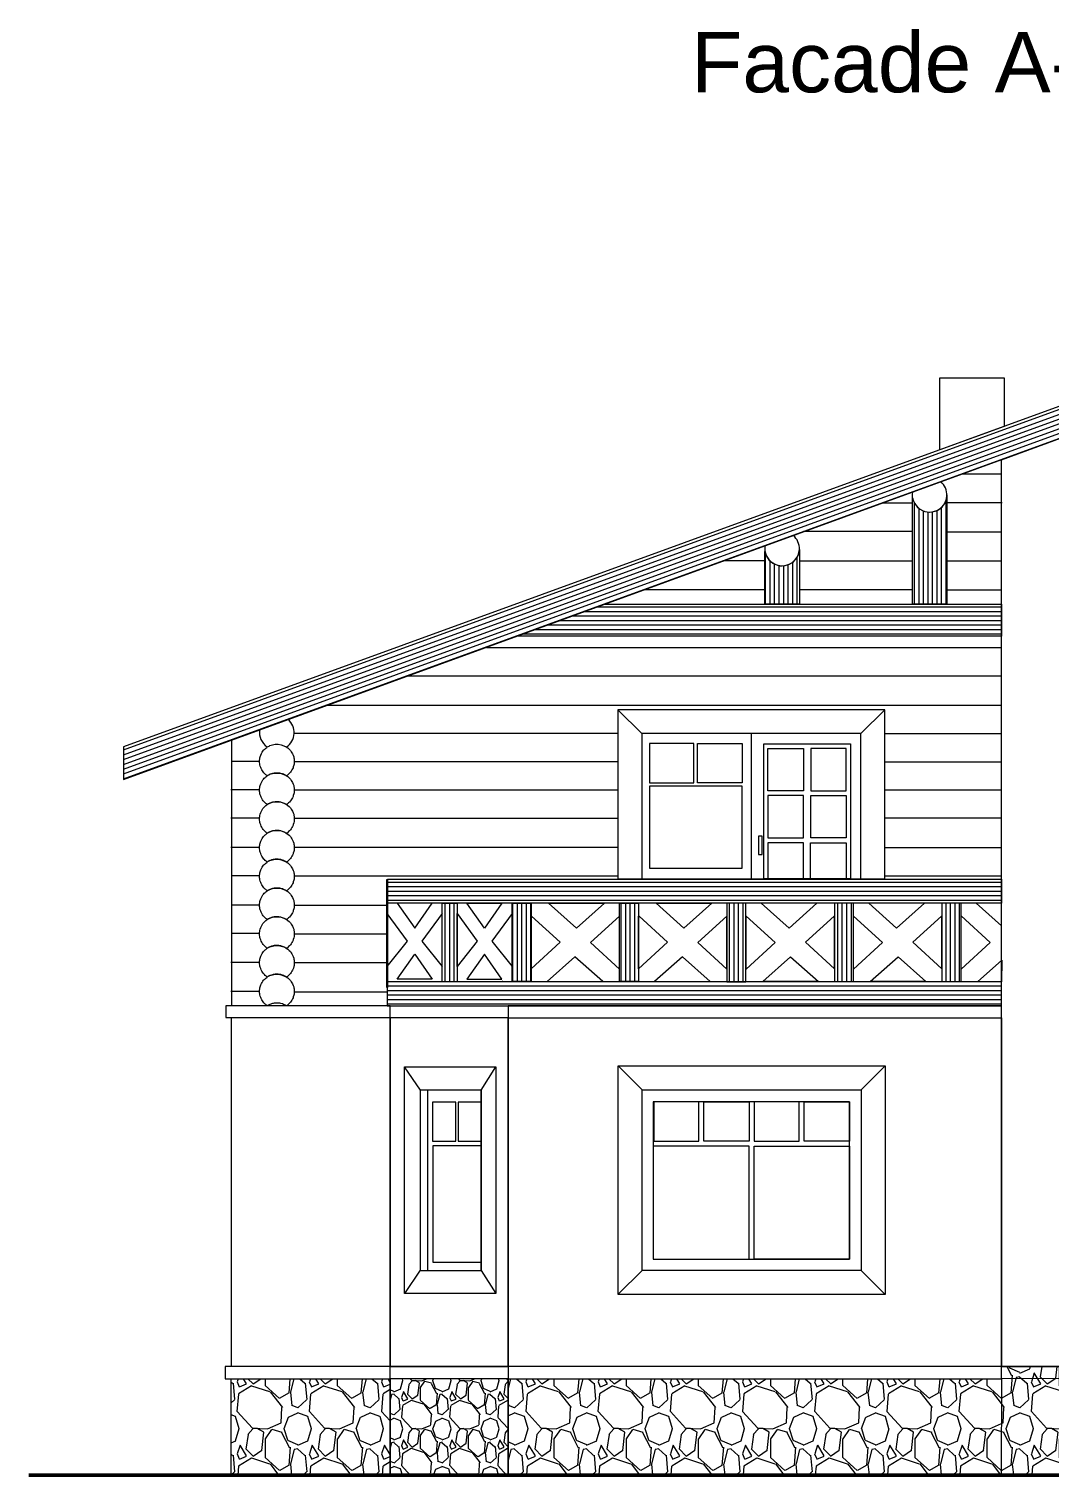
# Model space of a CAD drawing. Header units: millimetres. Extents: x 206455 to 265096, y 21531 to 53708.
# Drawn here: x 206455 to 214933, y 41635 to 53656 of the extents above; entities that cross this region are included whole.
import ezdxf

# ---------------------------------------------------------------- set-up
doc = ezdxf.new("R2010")
doc.units = ezdxf.units.MM
doc.layers.add('txt', color=7, linetype='Continuous', lineweight=13)
doc.layers.add('wall', color=5, linetype='Continuous')
doc.styles.get("Standard").update_dxf_attribs({"font": 'arial.ttf'})
pattern_1 = [(318.0128, (-75114.2, -186750.63), (5400.000805, -4799.9989393), [80.7216, -7991.4528]), (274.9697, (-75054.2, -186804.632), (-599.9947842, 7200.000631), [138.5208, -13713.555]), (222.5104, (-75042.2, -186942.63), (6600.0052043, 5999.994431), [97.6728, -9669.6192]), (357.2737, (-74892.2, -187176.632), (-12000.000177, 599.9976106), [126.1428, -12488.1348]), (22.8337, (-74766.2, -187182.632), (-7199.997847, -3000.0059433), [123.693, -12245.6238]), (87.2737, (-74652.2, -187134.632), (-599.9976106, -12000.000177), [126.1428, -12488.1348]), (127.6942, (-74646.201, -187008.632), (5999.9942431, -7800.0044074), [166.8174, -16514.9094]), (162.2553, (-74748.201, -186876.632), (-13199.9977387, 4200.0064576), [157.4928, -15591.7926]), (211.4296, (-74898.2, -186828.632), (-7799.997022, -4800.0049405), [126.57, -12530.4438]), (265.2364, (-75006.2, -186894.63), (599.9949196, 6600.000568), [144.4992, -7080.4578]), (312.3974, (-75018.201, -187038.632), (6599.9952492, -7200.0044106), [186.8688, -18500.025]), (228.8141, (-74886.2, -186582.63), (-3599.998388, -4200.001768), [63.7806, -6314.3064]), (261.4692, (-74928.2, -186630.632), (1200.004746, 7799.998971), [121.3422, -12012.9066]), (315, (-74946.2, -186750.63), (600.0002, -1e-13), [84.8526, -763.6752]), (293.1986, (-75018.2, -186792.63), (-1200.000795, 2999.999838), [45.6948, -4523.769]), (21.8014, (-75000.2, -186834.63), (-1800.000164, -599.999946), [64.6218, -3166.4772]), (120.9638, (-74940.2, -186810.63), (-1200.00149, 1799.998813), [104.9574, -3393.6138]), (251.5651, (-74994.2, -186720.63), (599.99904, 1200.00026), [75.8946, -1821.4722]), (106.3895, (-75000.2, -187182.63), (-1799.995626, 6000.001319), [106.32, -10525.707]), (160.3462, (-75030.2, -187080.63), (6600.0012814, -2399.9971484), [89.1966, -8830.4448]), (23.1986, (-75114.2, -186720.63), (-2999.999838, -1200.000795), [91.389, -4478.0748]), (73.6105, (-75030.2, -186684.63), (-1799.995626, -6000.001319), [106.32, -10525.707]), (69.444, (-74628.2, -187182.63), (-1199.997598, -3000.001107), [102.528, -5023.8744]), (24.7751, (-74592.2, -187086.63), (-6600.002053, -2999.9953135), [85.9068, -8504.7858]), (156.8014, (-74514.2, -186714.63), (-2999.999838, 1200.000795), [91.389, -4478.0748]), (107.354, (-74598.2, -186678.63), (2399.9967014, -7800.0012115), [100.5786, -9957.2544]), (159.444, (-74514.2, -187008.63), (3000.001107, -1199.997598), [51.264, -5075.1384]), (191.3099, (-74514.2, -186750.63), (-2400.00045, -599.99858), [30.594, -3028.8174]), (255.9638, (-74544.2, -186756.63), (599.998834, 1800.00033), [123.693, -2350.17]), (276.009, (-74574.2, -186876.63), (-599.9995905, 5999.9998505), [114.63, -11348.3538]), (33.6901, (-74886.2, -186810.63), (-1199.999735, -600.0008), [86.5332, -2076.7974]), (83.1572, (-74814.201, -186762.632), (1200.0047988, 10199.9996193), [151.0764, -14956.5378]), (150.9454, (-74796.2, -186612.63), (4200.000231, -2400.000016), [61.7736, -6115.6044]), (180, (-74850.2, -186582.63), (-600, -600), [36, -564]), (210.2564, (-74592.2, -186888.63), (4200.0014735, 2399.996932), [83.3544, -8252.112]), (138.0128, (-74664.2, -186930.63), (-5400.000805, 4799.9989393), [161.4432, -7910.7312]), (90, (-74784.2, -186822.63), (-600, 600), [156, -444]), (55.3048, (-74784.2, -186666.63), (-4200.0051658, -5999.9965554), [94.8684, -9391.9644]), (344.0546, (-74730.2, -186588.63), (2400.000076, -599.999934), [87.3612, -4280.7048]), (297.646, (-74646.2, -186612.632), (6000.0046279, -11399.9974843), [142.239, -14081.6844]), (265.4261, (-74580.201, -186738.632), (-599.9968807, -7800.000335), [150.4794, -14897.4444])]
pattern_2 = [(180, (104502.196, -316885.6), (-2e-14, -37.5), [])]
pattern_3 = [(90, (104502.196, -316885.6), (-37.5, 2e-14), [])]

msp = doc.modelspace()

# ---------------------------------------------------------------- hatches: boundary and pattern name
at = {"layer": 'wall', "linetype": 'Continuous', "lineweight": 0, "ltscale": 0.13}
h = msp.add_hatch(dxfattribs=at)
h.set_pattern_fill('ANSI31', color=253, scale=300, angle=335, style=0)
h.set_pattern_definition([(20, (104502.196, -316885.6), (-12.8257554, 35.2384733), [])])
edge = h.paths.add_edge_path()
edge.add_line((215467, 50414), (215379, 50650))
edge.add_line((215379, 50650), (207240, 47688))
edge.add_line((207240, 47688), (207240, 47418))
edge.add_line((207240, 47418), (215467, 50414))
h = msp.add_hatch(dxfattribs=at)
h.set_pattern_fill('ANSI31', color=253, scale=300, angle=45, style=0)
h.set_pattern_definition(pattern_3)
edge = h.paths.add_edge_path()
edge.add_line((213797, 49759), (213804, 49738))
edge.add_line((213804, 49738), (213816, 49710))
edge.add_line((213816, 49710), (213837, 49684))
edge.add_line((213837, 49684), (213856, 49666))
edge.add_line((213856, 49666), (213880, 49653))
edge.add_line((213880, 49653), (213901, 49645))
edge.add_line((213901, 49645), (213920, 49641))
edge.add_line((213920, 49641), (213940, 49640))
edge.add_line((213940, 49640), (213962, 49641))
edge.add_line((213962, 49641), (213987, 49647))
edge.add_line((213987, 49647), (214008, 49656))
edge.add_line((214008, 49656), (214027, 49669))
edge.add_line((214027, 49669), (214043, 49682))
edge.add_line((214043, 49682), (214057, 49700))
edge.add_line((214057, 49700), (214070, 49722))
edge.add_line((214070, 49722), (214077, 49738))
edge.add_line((214077, 49738), (214081, 49754))
edge.add_line((214081, 49754), (214084, 49776))
edge.add_line((214084, 49776), (214084, 49783))
edge.add_line((214084, 49783), (214084, 48874))
edge.add_line((214084, 48874), (213797, 48874))
edge.add_line((213797, 48874), (213797, 49760))
h = msp.add_hatch(dxfattribs=at)
h.set_pattern_fill('ANSI31', color=253, scale=300, angle=45, style=0)
h.set_pattern_definition(pattern_3)
edge = h.paths.add_edge_path()
edge.add_line((212572, 49312), (212587, 49267))
edge.add_line((212587, 49267), (212604, 49244))
edge.add_line((212604, 49244), (212636, 49215))
edge.add_line((212636, 49215), (212662, 49203))
edge.add_line((212662, 49203), (212694, 49194))
edge.add_line((212694, 49194), (212713, 49193))
edge.add_line((212713, 49193), (212741, 49196))
edge.add_line((212741, 49196), (212774, 49206))
edge.add_line((212774, 49206), (212795, 49217))
edge.add_line((212795, 49217), (212819, 49239))
edge.add_line((212819, 49239), (212837, 49261))
edge.add_line((212837, 49261), (212848, 49283))
edge.add_line((212848, 49283), (212854, 49305))
edge.add_line((212854, 49305), (212858, 49330))
edge.add_line((212858, 49330), (212858, 48874))
edge.add_line((212858, 48874), (212572, 48874))
edge.add_line((212572, 48874), (212572, 49312))
h = msp.add_hatch(dxfattribs=at)
h.set_pattern_fill('ANSI31', color=253, scale=300, angle=135, style=0)
h.set_pattern_definition(pattern_2)
edge = h.paths.add_edge_path()
edge.add_line((210518, 48608), (210509, 48608))
edge.add_line((210509, 48608), (211238, 48874))
edge.add_line((211238, 48874), (214538, 48874))
edge.add_line((214538, 48874), (214538, 48608))
edge.add_line((214538, 48608), (210518, 48608))
h = msp.add_hatch(dxfattribs=at)
h.set_pattern_fill('ANSI31', color=253, scale=300, angle=135, style=0)
h.set_pattern_definition(pattern_2)
h.paths.add_polyline_path([(214538, 46389), (209433, 46389), (209435, 46589), (214538, 46589)])
h = msp.add_hatch(dxfattribs=at)
h.set_pattern_fill('ANSI31', color=253, scale=300, angle=45, style=0)
h.set_pattern_definition(pattern_3)
h.paths.add_polyline_path([(210013, 45736), (209888, 45736), (209888, 46388), (210013, 46388)])
h = msp.add_hatch(dxfattribs=at)
h.set_pattern_fill('ANSI31', color=253, scale=300, angle=45, style=0)
h.set_pattern_definition(pattern_3)
h.paths.add_polyline_path([(210629, 45737), (210470, 45737), (210470, 46389), (210629, 46389)])
h = msp.add_hatch(dxfattribs=at)
h.set_pattern_fill('ANSI31', color=253, scale=300, angle=45, style=0)
h.set_pattern_definition(pattern_3)
h.paths.add_polyline_path([(211522, 45737), (211363, 45737), (211363, 46389), (211522, 46389)])
h = msp.add_hatch(dxfattribs=at)
h.set_pattern_fill('ANSI31', color=253, scale=300, angle=45, style=0)
h.set_pattern_definition(pattern_3)
h.paths.add_polyline_path([(212255, 45736), (212414, 45736), (212414, 46389), (212255, 46389)])
h = msp.add_hatch(dxfattribs=at)
h.set_pattern_fill('ANSI31', color=253, scale=300, angle=45, style=0)
h.set_pattern_definition(pattern_3)
h.paths.add_polyline_path([(213149, 45737), (213308, 45737), (213308, 46389), (213149, 46389)])
h = msp.add_hatch(dxfattribs=at)
h.set_pattern_fill('ANSI31', color=253, scale=300, angle=45, style=0)
h.set_pattern_definition(pattern_3)
h.paths.add_polyline_path([(214042, 45737), (214201, 45737), (214201, 46389), (214042, 46389)])
h = msp.add_hatch(dxfattribs=at)
h.set_pattern_fill('ANSI31', color=253, scale=300, angle=135, style=0)
h.set_pattern_definition(pattern_2)
h.paths.add_polyline_path([(209432, 45536), (214538, 45536), (214538, 45736), (209432, 45736)])
h = msp.add_hatch(dxfattribs=at)
h.set_pattern_fill('GRAVEL', color=253, scale=600, angle=90, style=0)
h.set_pattern_definition(pattern_1)
h.paths.add_polyline_path([(208136, 42436), (209457, 42436), (209457, 41636), (208136, 41636)])
h = msp.add_hatch(dxfattribs=at)
h.set_pattern_fill('GRAVEL', color=253, scale=400, angle=90, style=0)
h.set_pattern_definition([(318.0128, (-74914.2, -186894.632), (3600.0005366, -3199.9992929), [53.8144, -5327.6352]), (274.9697, (-74874.201, -186930.632), (-399.9965228, 4800.0004206), [92.3472, -9142.37]), (222.5104, (-74866.2, -187022.632), (4400.0034695, 3999.9962873), [65.1152, -6446.4128]), (357.2737, (-74766.201, -187178.632), (-8000.000118, 399.9984071), [84.0952, -8325.4232]), (22.8337, (-74682.201, -187182.632), (-4799.9985647, -2000.0039622), [82.462, -8163.7492]), (87.2737, (-74606.201, -187150.632), (-399.9984071, -8000.000118), [84.0952, -8325.4232]), (127.6942, (-74602.201, -187066.632), (3999.99616206, -5200.00293825), [111.2116, -11009.9396]), (162.2553, (-74670.201, -186978.632), (-8799.9984925, 2800.0043051), [104.9952, -10394.5284]), (211.4296, (-74770.201, -186946.632), (-5199.9980146, -3200.0032937), [84.38, -8353.6292]), (265.2364, (-74842.2, -186990.63), (399.996613, 4400.0003785), [96.3328, -4720.3052]), (312.3974, (-74850.201, -187086.632), (4399.9968328, -4800.00294043), [124.5792, -12333.35]), (228.8141, (-74762.2, -186782.63), (-2399.9989253, -2800.0011787), [42.5204, -4209.5376]), (261.4692, (-74790.201, -186814.632), (800.003164, 5199.9993139), [80.8948, -8008.6044]), (315, (-74802.2, -186894.63), (400.00012, -7e-14), [56.5684, -509.1168]), (293.1986, (-74850.2, -186922.63), (-800.00053, 1999.999892), [30.4632, -3015.846]), (21.8014, (-74838.2, -186950.63), (-1200.000109, -399.999964), [43.0812, -2110.9848]), (120.9638, (-74798.2, -186934.63), (-800.000993, 1199.999209), [69.9716, -2262.4092]), (251.5651, (-74834.2, -186874.63), (399.99936, 800.000174), [50.5964, -1214.3148]), (106.3895, (-74838.201, -187182.632), (-1199.9970839, 4000.0008794), [70.88, -7017.138]), (160.3462, (-74858.2, -187114.632), (4400.0008542, -1599.998099), [59.4644, -5886.9632]), (23.1986, (-74914.2, -186874.63), (-1999.999892, -800.00053), [60.926, -2985.3832]), (73.6105, (-74858.201, -186850.632), (-1199.9970839, -4000.0008794), [70.88, -7017.138]), (69.444, (-74590.2, -187182.63), (-799.9983986, -2000.000738), [68.352, -3349.2496]), (24.7751, (-74566.2, -187118.632), (-4400.0013687, -1999.9968757), [57.2712, -5669.8572]), (156.8014, (-74514.2, -186870.63), (-1999.999892, 800.00053), [60.926, -2985.3832]), (107.354, (-74570.201, -186846.632), (1599.9978009, -5200.0008076), [67.0524, -6638.1696]), (159.444, (-74514.2, -187066.63), (2000.000738, -799.9983986), [34.176, -3383.4256]), (191.3099, (-74514.2, -186894.63), (-1600.000301, -399.999053), [20.396, -2019.2116]), (255.9638, (-74534.2, -186898.63), (399.999223, 1200.000218), [82.462, -1566.78]), (276.009, (-74554.201, -186978.632), (-399.999727, 3999.9999004), [76.42, -7565.5692]), (33.6901, (-74762.2, -186934.63), (-799.999823, -400.000534), [57.6888, -1384.5316]), (83.1572, (-74714.201, -186902.632), (800.0031992, 6799.9997462), [100.7176, -9971.0252]), (150.9454, (-74702.2, -186802.63), (2800.000154, -1600.000011), [41.1824, -4077.0696]), (180, (-74738.2, -186782.63), (-400, -400), [24, -376]), (210.2564, (-74566.2, -186986.632), (2800.0009823, 1599.9979547), [55.5696, -5501.408]), (138.0128, (-74614.2, -187014.632), (-3600.0005366, 3199.9992929), [107.6288, -5273.8208]), (90, (-74694.2, -186942.63), (-400, 400), [104, -296]), (55.3048, (-74694.2, -186838.632), (-2800.0034438, -3999.9977036), [63.2456, -6261.3096]), (344.0546, (-74658.2, -186786.63), (1600.000051, -399.999956), [58.2408, -2853.8032]), (297.646, (-74602.201, -186802.632), (4000.0030853, -7599.9983229), [94.826, -9387.7896]), (265.4261, (-74558.201, -186886.632), (-399.99792046, -5200.0002233), [100.3196, -9931.6296])])
h.paths.add_polyline_path([(209457, 41636), (210437, 41636), (210437, 42436), (209457, 42436)])
h = msp.add_hatch(dxfattribs=at)
h.set_pattern_fill('GRAVEL', color=253, scale=600, angle=90, style=0)
h.set_pattern_definition(pattern_1)
h.paths.add_polyline_path([(210437, 42436), (214538, 42436), (214536, 41637), (210437, 41637)])
h = msp.add_hatch(dxfattribs=at)
h.set_pattern_fill('GRAVEL', color=252, scale=600, angle=90, style=0)
h.set_pattern_definition(pattern_1)
h.paths.add_polyline_path([(215142, 42437), (214538, 42436), (214538, 42537), (215142, 42537)])
h.paths.add_polyline_path([(214536, 41637), (215141, 41637), (215142, 42437), (214538, 42436)])
edge = h.paths.add_edge_path(flags=17)
edge.add_line((214538, 42537), (215142, 42537))

# ---------------------------------------------------------------- linework, layer by layer
at = {"layer": 'wall', "color": 252, "linetype": 'Continuous', "lineweight": 5, "ltscale": 0.13}
for p, q in [((214212, 49959), (214535, 49959)), ((213548, 49717), (213795, 49717)), ((214087, 49720), (214543, 49720)), ((212893, 49480), (213799, 49480)), ((214090, 49475), (214540, 49475)), ((212233, 49236), (212575, 49236)), ((212858, 49234), (213792, 49234)), ((214089, 49235), (214536, 49235)), ((211578, 48996), (212570, 48996)), ((212860, 48996), (213798, 48996)), ((214089, 48993), (214536, 48993)), ((210257, 48515), (214539, 48515)), ((209607, 48280), (214538, 48280)), ((208936, 48035), (214538, 48035)), ((208659, 47801), (211350, 47801)), ((213567, 47799), (214538, 47799)), ((208661, 47566), (211348, 47566)), ((213569, 47564), (214538, 47564)), ((208661, 47330), (211347, 47330)), ((213565, 47331), (214540, 47331)), ((208662, 47096), (211348, 47096)), ((213566, 47098), (214538, 47098)), ((208665, 46854), (211347, 46854)), ((213567, 46853), (214537, 46853)), ((208664, 46616), (211347, 46616)), ((208662, 46372), (209429, 46372)), ((208660, 46134), (209435, 46134)), ((208660, 45896), (209431, 45896)), ((208660, 45652), (209431, 45652))]:
    msp.add_line(p, q, dxfattribs=at)
at = {"layer": 'wall', "color": 250, "linetype": 'Continuous', "lineweight": 15}
msp.add_line((208141, 45538), (208141, 47740), dxfattribs=at)
at = {"layer": 'wall', "color": 252, "linetype": 'Continuous', "lineweight": 5}
for p, q in [((208371, 47566), (208135, 47566)), ((208371, 47331), (208134, 47331)), ((208371, 47095), (208134, 47095)), ((208371, 46852), (208134, 46852)), ((208371, 46616), (208135, 46616)), ((208371, 46372), (208135, 46372)), ((208371, 46136), (208135, 46136)), ((208371, 45896), (208134, 45896)), ((208371, 45656), (208134, 45656))]:
    msp.add_line(p, q, dxfattribs=at)
at = {"layer": 'wall', "color": 250, "linetype": 'Continuous', "lineweight": 30, "ltscale": 0.13}
msp.add_line((209432, 45688), (209432, 46587), dxfattribs=at)
at = {"layer": 'wall', "color": 250, "linetype": 'Continuous', "lineweight": 15, "ltscale": 0.13}
for p, q in [((213570, 46615), (214540, 46615)), ((209708, 44835), (209576, 45030)), ((210214, 44835), (210334, 45030)), ((209707, 43338), (209577, 43145)), ((210214, 43337), (210334, 43146)), ((214538, 42537), (215142, 42537))]:
    msp.add_line(p, q, dxfattribs=at)
at = {"layer": 'wall', "color": 250, "linetype": 'Continuous', "lineweight": 50, "ltscale": 0.13}
msp.add_line((226812, 41635), (206455, 41635), dxfattribs=at)
at = {"layer": 'wall', "color": 250, "linetype": 'Continuous', "lineweight": 15, "ltscale": 0.13}
for points in [[(214559, 50352), (214025, 50158), (214025, 50757), (214559, 50757)], [(214538, 50076), (215142, 50296), (215142, 42537), (214538, 42537)], [(213567, 47997), (211349, 47997), (211349, 46590), (213567, 46590)], [(212460, 47798), (211549, 47798), (211549, 46590), (212460, 46590)], [(213369, 47798), (211549, 47798), (211549, 46590), (213369, 46590)], [(211982, 47715), (211611, 47715), (211611, 47388), (211982, 47388)], [(212381, 47388), (212011, 47388), (212011, 47715), (212381, 47715)], [(212561, 47714), (213282, 47714), (213282, 46590), (212561, 46590)], [(212381, 47361), (211611, 47361), (211611, 46681), (212381, 46681)], [(212549, 46946), (212518, 46946), (212518, 46793), (212549, 46793)], [(212892, 46891), (212595, 46891), (212595, 46590), (212892, 46590)], [(213248, 46590), (212951, 46590), (212951, 46891), (213248, 46891)], [(214538, 46389), (209433, 46389), (209435, 46589), (214538, 46589)], [(210013, 45736), (209888, 45736), (209888, 46388), (210013, 46388)], [(210629, 45737), (210470, 45737), (210470, 46389), (210629, 46389)], [(211522, 45737), (211363, 45737), (211363, 46389), (211522, 46389)], [(212255, 45736), (212414, 45736), (212414, 46389), (212255, 46389)], [(213149, 45737), (213308, 45737), (213308, 46389), (213149, 46389)], [(214042, 45737), (214201, 45737), (214201, 46389), (214042, 46389)], [(209432, 45536), (214538, 45536), (214538, 45736), (209432, 45736)], [(209457, 45537), (208091, 45537), (208091, 45438), (209457, 45438)], [(208137, 45438), (209457, 45438), (209457, 42537), (208137, 42537)], [(210437, 45436), (209457, 45436), (209457, 45537), (210437, 45536)], [(210437, 42537), (209457, 42537), (209458, 45537), (210437, 45536)], [(214538, 45536), (210437, 45536), (210437, 45436), (214538, 45436)], [(209457, 42537), (210437, 42537), (210437, 45436), (209457, 45436)], [(210437, 45436), (214538, 45436), (214538, 42537), (210437, 42537)], [(209576, 45030), (210334, 45030), (210334, 43145), (209576, 43145)], [(211353, 45036), (213571, 45036), (213571, 43137), (211353, 43137)], [(210213, 44836), (209707, 44836), (209707, 43337), (210213, 43337)], [(211551, 44837), (213371, 44837), (213371, 43337), (211551, 43337)], [(210215, 44835), (209768, 44835), (209768, 43337), (210215, 43337)], [(210004, 44735), (209810, 44735), (209810, 44411), (210004, 44411)], [(210213, 44736), (210022, 44736), (210022, 44411), (210213, 44411)], [(213275, 44738), (211643, 44738), (211643, 43429), (213275, 43429)], [(211648, 44411), (212023, 44411), (212023, 44737), (211648, 44737)], [(212063, 44737), (212441, 44737), (212441, 44411), (212063, 44411)], [(212482, 44412), (212857, 44412), (212857, 44737), (212482, 44737)], [(212898, 44738), (213275, 44738), (213275, 44412), (212898, 44412)], [(210214, 44371), (209811, 44371), (209811, 43406), (210214, 43406)], [(212441, 44370), (211643, 44370), (211643, 43429), (212441, 43429)], [(212482, 44370), (213275, 44370), (213275, 43429), (212482, 43429)], [(209457, 42537), (208085, 42537), (208085, 42436), (209457, 42436)], [(208136, 42436), (209457, 42436), (209457, 41636), (208136, 41636)], [(209457, 42537), (210437, 42537), (210437, 41636), (209457, 41636)], [(210437, 42436), (209457, 42436), (209457, 42537), (210437, 42537)], [(209457, 41636), (210437, 41636), (210437, 42436), (209457, 42436)], [(214538, 42537), (210437, 42537), (210437, 42436), (214538, 42436)], [(210437, 42436), (214538, 42436), (214536, 41637), (210437, 41637)], [(214536, 41637), (215141, 41637), (215142, 42437), (214538, 42436)], [(215142, 42437), (214538, 42436), (214538, 42537), (215142, 42537)]]:
    msp.add_lwpolyline(points, close=True, dxfattribs=at)
for points in [[(215467, 50414), (215379, 50650), (207240, 47688), (207240, 47418), (215467, 50414)], [(211549, 47798), (211349, 47997)], [(213368, 47798), (213567, 47997)], [(209430, 46304), (209598, 46073), (209430, 45862), (209430, 46304)], [(209807, 46389), (209514, 46389), (209661, 46182), (209807, 46389)], [(209888, 46304), (209720, 46073), (209888, 45862), (209888, 46304)], [(210013, 46304), (210181, 46073), (210013, 45862), (210013, 46304)], [(210094, 46389), (210386, 46389), (210240, 46182), (210094, 46389)], [(210471, 46304), (210302, 46073), (210471, 45862), (210471, 46304)], [(210632, 46282), (210870, 46065), (210629, 45842), (210629, 46280)], [(210781, 46389), (211237, 46389), (211005, 46182), (210774, 46389)], [(211363, 46282), (211122, 46063), (211363, 45840), (211363, 46282)], [(211525, 46282), (211763, 46065), (211522, 45842), (211522, 46281)], [(211674, 46389), (212130, 46389), (211898, 46182), (211667, 46389)], [(212256, 46282), (212015, 46063), (212256, 45840), (212256, 46282)], [(212415, 46282), (212656, 46063), (212415, 45840), (212415, 46282)], [(212997, 46389), (212541, 46389), (212773, 46182), (213004, 46389)], [(213146, 46282), (212908, 46065), (213149, 45842), (213149, 46281)], [(213308, 46282), (213549, 46063), (213308, 45840), (213308, 46282)], [(213890, 46389), (213434, 46389), (213665, 46182), (213897, 46389)], [(214039, 46282), (213801, 46065), (214042, 45842), (214042, 46280)], [(214201, 46283), (214442, 46063), (214201, 45840), (214201, 46283)], [(214538, 46389), (214327, 46389), (214538, 46200), (214538, 46389)], [(209807, 45758), (209514, 45758), (209661, 45965), (209807, 45758)], [(210094, 45758), (210386, 45758), (210240, 45965), (210094, 45758)], [(210769, 45737), (211224, 45737), (210993, 45944), (210762, 45737)], [(211662, 45737), (212117, 45737), (211886, 45944), (211655, 45737)], [(213009, 45737), (212554, 45737), (212785, 45944), (213016, 45737)], [(213902, 45737), (213447, 45737), (213678, 45944), (213909, 45737)], [(214538, 45736), (214339, 45736), (214539, 45916), (214538, 45736)], [(210392, 45739), (210392, 45737), (210389, 45737)], [(211363, 45739), (211363, 45737), (211360, 45737)], [(213308, 45739), (213308, 45737), (213310, 45737)], [(214201, 45740), (214201, 45737), (214203, 45737)], [(214201, 45739), (214201, 45737), (214203, 45737)], [(211552, 44837), (211353, 45036)], [(213371, 44837), (213571, 45036)], [(211353, 43138), (211551, 43336)], [(213570, 43136), (213371, 43336)]]:
    msp.add_lwpolyline(points, dxfattribs=at)
at = {"layer": 'wall', "color": 250, "linetype": 'Continuous', "lineweight": 0, "ltscale": 0.13}
msp.add_lwpolyline([(215142, 42536), (214537, 42536), (214537, 50074), (215142, 50297)], close=True, dxfattribs=at)
for points in [[(213797, 49759), (213804, 49738), (213816, 49710), (213837, 49684), (213856, 49666), (213880, 49653), (213901, 49645), (213920, 49641), (213940, 49640), (213962, 49641), (213987, 49647), (214008, 49656), (214027, 49669), (214043, 49682), (214057, 49700), (214070, 49722), (214077, 49738), (214081, 49754), (214084, 49776), (214084, 49783), (214084, 48874), (213797, 48874), (213797, 49760)], [(212572, 49312), (212587, 49267), (212604, 49244), (212636, 49215), (212662, 49203), (212694, 49194), (212713, 49193), (212741, 49196), (212774, 49206), (212795, 49217), (212819, 49239), (212837, 49261), (212848, 49283), (212854, 49305), (212858, 49330), (212858, 48874), (212572, 48874), (212572, 49312)], [(210518, 48608), (210509, 48608), (211238, 48874), (214538, 48874), (214538, 48608), (210518, 48608)]]:
    msp.add_lwpolyline(points, dxfattribs=at)
at = {"layer": 'wall', "color": 250, "linetype": 'Continuous', "lineweight": 15}
for points in [[(212595, 47676), (212891, 47676), (212891, 47324), (212595, 47324)], [(213248, 47676), (212952, 47676), (212952, 47324), (213248, 47324)], [(212595, 46931), (212891, 46931), (212891, 47283), (212595, 47283)], [(213248, 46931), (212952, 46931), (212952, 47283), (213248, 47283)]]:
    msp.add_lwpolyline(points, close=True, dxfattribs=at)
at = {"layer": 'wall', "color": 250, "linetype": 'Continuous', "lineweight": 15, "ltscale": 100}
for points in [[(208435, 47448, 0), (208433, 47450, 0), (208430, 47452, 0), (208428, 47454, 0), (208423, 47457, 0), (208418, 47462, 0), (208412, 47468, 0), (208407, 47473, 0), (208402, 47480, 0), (208396, 47488, 0), (208390, 47498, 0), (208385, 47508, 0), (208381, 47518, 0), (208377, 47529, 0), (208375, 47538, 0), (208373, 47547, 0), (208372, 47557, 0), (208372, 47564, 0), (208372, 47574, 0), (208372, 47580, 0), (208373, 47587, 0), (208375, 47597, 0), (208377, 47606, 0), (208382, 47620, 0), (208387, 47632, 0), (208393, 47643, 0), (208400, 47653, 0), (208405, 47660, 0), (208411, 47666, 0), (208418, 47673, 0), (208423, 47678, 0), (208431, 47684, 0), (208436, 47688, 0), (208451, 47695, 0), (208458, 47699, 0), (208478, 47706, 0), (208502, 47710, 0), (208526, 47710, 0), (208550, 47706, 0), (208573, 47697, 0), (208593, 47689, 0), (208607, 47680, 0), (208617, 47670, 0), (208628, 47659, 0), (208635, 47648, 0), (208641, 47640, 0), (208645, 47631, 0), (208651, 47618, 0), (208655, 47606, 0), (208657, 47596, 0), (208658, 47589, 0), (208660, 47579, 0), (208660, 47571, 0), (208660, 47561, 0), (208659, 47552, 0), (208658, 47545, 0), (208656, 47536, 0), (208652, 47522, 0), (208650, 47515, 0), (208645, 47505, 0), (208641, 47496, 0), (208634, 47486, 0), (208628, 47478, 0), (208621, 47469, 0), (208613, 47462, 0), (208603, 47453, 0), (208597, 47448, 0), (208595, 47448, 0), (208592, 47450, 0), (208592, 47450, 0), (208588, 47452, 0), (208583, 47454, 0), (208578, 47456, 0), (208570, 47460, 0), (208562, 47463, 0), (208549, 47468, 0), (208541, 47469, 0), (208533, 47470, 0), (208527, 47471, 0), (208519, 47471, 0), (208511, 47471, 0), (208505, 47471, 0), (208500, 47471, 0), (208492, 47469, 0), (208485, 47468, 0), (208478, 47467, 0), (208471, 47464, 0), (208465, 47462, 0), (208458, 47460, 0), (208452, 47457, 0), (208444, 47453, 0), (208438, 47450, 0), (208435, 47448, 0), (208435, 47448, 0)], [(208435, 47209, 0), (208433, 47211, 0), (208430, 47213, 0), (208428, 47215, 0), (208423, 47218, 0), (208418, 47223, 0), (208412, 47229, 0), (208407, 47234, 0), (208402, 47241, 0), (208396, 47249, 0), (208390, 47259, 0), (208385, 47269, 0), (208381, 47279, 0), (208377, 47290, 0), (208375, 47299, 0), (208373, 47308, 0), (208372, 47318, 0), (208372, 47325, 0), (208372, 47335, 0), (208372, 47341, 0), (208373, 47348, 0), (208375, 47358, 0), (208377, 47367, 0), (208382, 47381, 0), (208387, 47393, 0), (208393, 47404, 0), (208400, 47414, 0), (208405, 47421, 0), (208411, 47427, 0), (208418, 47434, 0), (208423, 47439, 0), (208431, 47445, 0), (208436, 47449, 0), (208451, 47457, 0), (208458, 47460, 0), (208478, 47467, 0), (208502, 47471, 0), (208526, 47471, 0), (208550, 47467, 0), (208573, 47458, 0), (208593, 47450, 0), (208607, 47441, 0), (208617, 47431, 0), (208628, 47420, 0), (208635, 47409, 0), (208641, 47401, 0), (208645, 47392, 0), (208651, 47379, 0), (208655, 47367, 0), (208657, 47357, 0), (208658, 47350, 0), (208660, 47340, 0), (208660, 47332, 0), (208660, 47322, 0), (208659, 47313, 0), (208658, 47306, 0), (208656, 47297, 0), (208652, 47283, 0), (208650, 47276, 0), (208645, 47266, 0), (208641, 47257, 0), (208634, 47247, 0), (208628, 47239, 0), (208621, 47230, 0), (208613, 47223, 0), (208603, 47214, 0), (208597, 47210, 0), (208595, 47209, 0), (208592, 47211, 0), (208592, 47211, 0), (208588, 47213, 0), (208583, 47215, 0), (208578, 47217, 0), (208570, 47221, 0), (208562, 47224, 0), (208549, 47229, 0), (208541, 47230, 0), (208534, 47231, 0), (208527, 47232, 0), (208519, 47232, 0), (208511, 47232, 0), (208505, 47232, 0), (208500, 47232, 0), (208492, 47230, 0), (208485, 47229, 0), (208478, 47228, 0), (208471, 47226, 0), (208465, 47223, 0), (208458, 47221, 0), (208452, 47218, 0), (208444, 47214, 0), (208438, 47211, 0), (208435, 47209, 0), (208435, 47209, 0)], [(208435, 46970, 0), (208433, 46972, 0), (208430, 46974, 0), (208428, 46976, 0), (208423, 46980, 0), (208418, 46984, 0), (208412, 46990, 0), (208407, 46995, 0), (208402, 47002, 0), (208396, 47010, 0), (208390, 47020, 0), (208385, 47030, 0), (208381, 47040, 0), (208377, 47051, 0), (208375, 47060, 0), (208373, 47069, 0), (208372, 47079, 0), (208372, 47086, 0), (208372, 47096, 0), (208372, 47102, 0), (208373, 47109, 0), (208375, 47119, 0), (208377, 47128, 0), (208382, 47143, 0), (208387, 47154, 0), (208393, 47165, 0), (208400, 47175, 0), (208405, 47182, 0), (208411, 47188, 0), (208418, 47195, 0), (208423, 47200, 0), (208431, 47206, 0), (208436, 47210, 0), (208451, 47218, 0), (208458, 47221, 0), (208478, 47228, 0), (208502, 47232, 0), (208526, 47232, 0), (208550, 47228, 0), (208573, 47220, 0), (208593, 47211, 0), (208607, 47202, 0), (208617, 47192, 0), (208628, 47181, 0), (208635, 47170, 0), (208641, 47162, 0), (208645, 47153, 0), (208651, 47140, 0), (208655, 47128, 0), (208657, 47118, 0), (208658, 47111, 0), (208660, 47101, 0), (208660, 47093, 0), (208660, 47083, 0), (208659, 47074, 0), (208658, 47067, 0), (208656, 47058, 0), (208652, 47044, 0), (208650, 47037, 0), (208645, 47027, 0), (208641, 47018, 0), (208634, 47008, 0), (208628, 47000, 0), (208621, 46991, 0), (208613, 46984, 0), (208603, 46975, 0), (208597, 46971, 0), (208595, 46970, 0), (208592, 46972, 0), (208592, 46972, 0), (208588, 46974, 0), (208583, 46976, 0), (208578, 46978, 0), (208570, 46982, 0), (208562, 46985, 0), (208549, 46990, 0), (208541, 46991, 0), (208534, 46992, 0), (208527, 46993, 0), (208519, 46993, 0), (208511, 46993, 0), (208505, 46993, 0), (208500, 46993, 0), (208492, 46991, 0), (208485, 46990, 0), (208478, 46989, 0), (208471, 46987, 0), (208465, 46984, 0), (208458, 46982, 0), (208452, 46979, 0), (208444, 46975, 0), (208438, 46972, 0), (208435, 46970, 0), (208435, 46970, 0)], [(208435, 46731, 0), (208433, 46733, 0), (208430, 46735, 0), (208428, 46737, 0), (208423, 46741, 0), (208418, 46745, 0), (208412, 46751, 0), (208407, 46756, 0), (208402, 46763, 0), (208396, 46771, 0), (208390, 46781, 0), (208385, 46791, 0), (208381, 46801, 0), (208377, 46812, 0), (208375, 46821, 0), (208373, 46830, 0), (208372, 46840, 0), (208372, 46847, 0), (208372, 46857, 0), (208372, 46864, 0), (208373, 46870, 0), (208375, 46880, 0), (208377, 46889, 0), (208382, 46904, 0), (208387, 46915, 0), (208393, 46926, 0), (208400, 46936, 0), (208405, 46943, 0), (208411, 46949, 0), (208418, 46956, 0), (208423, 46961, 0), (208431, 46967, 0), (208436, 46971, 0), (208451, 46979, 0), (208458, 46982, 0), (208478, 46989, 0), (208502, 46993, 0), (208526, 46993, 0), (208550, 46989, 0), (208573, 46981, 0), (208593, 46972, 0), (208606, 46963, 0), (208617, 46953, 0), (208628, 46942, 0), (208635, 46931, 0), (208641, 46923, 0), (208645, 46914, 0), (208650, 46901, 0), (208655, 46889, 0), (208657, 46879, 0), (208658, 46872, 0), (208660, 46862, 0), (208660, 46854, 0), (208660, 46844, 0), (208659, 46835, 0), (208658, 46828, 0), (208656, 46819, 0), (208652, 46805, 0), (208650, 46798, 0), (208645, 46788, 0), (208641, 46779, 0), (208634, 46769, 0), (208628, 46761, 0), (208621, 46752, 0), (208613, 46745, 0), (208603, 46736, 0), (208597, 46732, 0), (208595, 46731, 0), (208592, 46733, 0), (208592, 46733, 0), (208588, 46735, 0), (208583, 46737, 0), (208578, 46739, 0), (208570, 46743, 0), (208562, 46746, 0), (208549, 46751, 0), (208541, 46752, 0), (208533, 46753, 0), (208527, 46754, 0), (208519, 46754, 0), (208511, 46754, 0), (208505, 46754, 0), (208500, 46754, 0), (208492, 46753, 0), (208485, 46751, 0), (208478, 46750, 0), (208471, 46748, 0), (208465, 46745, 0), (208458, 46743, 0), (208452, 46740, 0), (208443, 46736, 0), (208438, 46733, 0), (208435, 46731, 0), (208435, 46731, 0)], [(208435, 46492, 0), (208433, 46494, 0), (208430, 46496, 0), (208428, 46498, 0), (208423, 46502, 0), (208418, 46506, 0), (208412, 46512, 0), (208407, 46517, 0), (208402, 46524, 0), (208396, 46532, 0), (208390, 46542, 0), (208385, 46552, 0), (208381, 46562, 0), (208377, 46573, 0), (208375, 46582, 0), (208373, 46591, 0), (208372, 46601, 0), (208372, 46608, 0), (208372, 46618, 0), (208372, 46625, 0), (208373, 46631, 0), (208375, 46641, 0), (208377, 46650, 0), (208382, 46665, 0), (208387, 46676, 0), (208393, 46687, 0), (208400, 46697, 0), (208405, 46704, 0), (208411, 46710, 0), (208418, 46717, 0), (208423, 46722, 0), (208431, 46728, 0), (208436, 46732, 0), (208451, 46740, 0), (208458, 46743, 0), (208478, 46750, 0), (208501, 46754, 0), (208526, 46754, 0), (208550, 46750, 0), (208573, 46742, 0), (208593, 46733, 0), (208606, 46724, 0), (208617, 46714, 0), (208628, 46703, 0), (208635, 46692, 0), (208641, 46684, 0), (208645, 46675, 0), (208650, 46662, 0), (208655, 46650, 0), (208657, 46640, 0), (208658, 46633, 0), (208660, 46623, 0), (208660, 46615, 0), (208660, 46605, 0), (208659, 46596, 0), (208658, 46589, 0), (208656, 46580, 0), (208652, 46566, 0), (208650, 46559, 0), (208645, 46549, 0), (208641, 46540, 0), (208634, 46530, 0), (208628, 46522, 0), (208621, 46513, 0), (208613, 46506, 0), (208603, 46497, 0), (208597, 46493, 0), (208595, 46492, 0), (208592, 46494, 0), (208592, 46494, 0), (208588, 46496, 0), (208583, 46498, 0), (208578, 46500, 0), (208570, 46504, 0), (208562, 46507, 0), (208549, 46512, 0), (208541, 46513, 0), (208533, 46514, 0), (208527, 46515, 0), (208519, 46515, 0), (208511, 46515, 0), (208505, 46515, 0), (208500, 46515, 0), (208492, 46514, 0), (208485, 46512, 0), (208478, 46511, 0), (208471, 46509, 0), (208465, 46506, 0), (208458, 46504, 0), (208452, 46501, 0), (208443, 46497, 0), (208438, 46494, 0), (208435, 46492, 0), (208435, 46492, 0)], [(208435, 46253, 0), (208433, 46255, 0), (208430, 46257, 0), (208428, 46259, 0), (208423, 46263, 0), (208418, 46267, 0), (208412, 46273, 0), (208407, 46278, 0), (208402, 46285, 0), (208396, 46293, 0), (208390, 46303, 0), (208385, 46313, 0), (208381, 46323, 0), (208377, 46334, 0), (208375, 46343, 0), (208373, 46352, 0), (208372, 46362, 0), (208372, 46369, 0), (208372, 46379, 0), (208372, 46386, 0), (208373, 46392, 0), (208375, 46402, 0), (208377, 46411, 0), (208382, 46426, 0), (208387, 46437, 0), (208393, 46448, 0), (208400, 46458, 0), (208405, 46465, 0), (208411, 46471, 0), (208418, 46478, 0), (208423, 46483, 0), (208431, 46489, 0), (208436, 46493, 0), (208451, 46501, 0), (208458, 46504, 0), (208478, 46511, 0), (208502, 46515, 0), (208526, 46515, 0), (208550, 46511, 0), (208573, 46503, 0), (208593, 46494, 0), (208606, 46485, 0), (208617, 46475, 0), (208628, 46464, 0), (208635, 46453, 0), (208641, 46445, 0), (208645, 46436, 0), (208650, 46423, 0), (208655, 46411, 0), (208657, 46401, 0), (208658, 46394, 0), (208660, 46384, 0), (208660, 46376, 0), (208660, 46366, 0), (208659, 46357, 0), (208658, 46350, 0), (208656, 46341, 0), (208652, 46327, 0), (208650, 46320, 0), (208645, 46310, 0), (208641, 46301, 0), (208634, 46291, 0), (208628, 46283, 0), (208621, 46274, 0), (208613, 46267, 0), (208603, 46258, 0), (208597, 46254, 0), (208595, 46253, 0), (208592, 46255, 0), (208592, 46255, 0), (208588, 46257, 0), (208583, 46259, 0), (208578, 46261, 0), (208570, 46265, 0), (208562, 46268, 0), (208549, 46273, 0), (208541, 46274, 0), (208533, 46275, 0), (208527, 46276, 0), (208519, 46276, 0), (208511, 46276, 0), (208505, 46276, 0), (208500, 46276, 0), (208492, 46275, 0), (208485, 46273, 0), (208478, 46272, 0), (208471, 46270, 0), (208465, 46267, 0), (208458, 46265, 0), (208452, 46262, 0), (208443, 46258, 0), (208438, 46255, 0), (208435, 46253, 0), (208435, 46253, 0)], [(208435, 46014, 0), (208433, 46016, 0), (208430, 46018, 0), (208428, 46020, 0), (208423, 46024, 0), (208418, 46028, 0), (208412, 46034, 0), (208407, 46040, 0), (208402, 46046, 0), (208396, 46054, 0), (208390, 46064, 0), (208385, 46074, 0), (208381, 46084, 0), (208377, 46095, 0), (208375, 46104, 0), (208373, 46113, 0), (208372, 46123, 0), (208372, 46130, 0), (208372, 46140, 0), (208372, 46147, 0), (208373, 46153, 0), (208375, 46163, 0), (208377, 46172, 0), (208382, 46187, 0), (208387, 46198, 0), (208393, 46209, 0), (208400, 46219, 0), (208405, 46226, 0), (208411, 46232, 0), (208418, 46239, 0), (208423, 46244, 0), (208431, 46250, 0), (208436, 46254, 0), (208451, 46262, 0), (208458, 46265, 0), (208478, 46272, 0), (208502, 46276, 0), (208526, 46276, 0), (208550, 46272, 0), (208573, 46264, 0), (208593, 46255, 0), (208607, 46246, 0), (208617, 46236, 0), (208628, 46225, 0), (208635, 46214, 0), (208641, 46206, 0), (208645, 46197, 0), (208651, 46184, 0), (208655, 46172, 0), (208657, 46162, 0), (208658, 46155, 0), (208660, 46145, 0), (208660, 46137, 0), (208660, 46127, 0), (208659, 46118, 0), (208658, 46111, 0), (208656, 46102, 0), (208652, 46088, 0), (208650, 46081, 0), (208645, 46071, 0), (208641, 46062, 0), (208634, 46052, 0), (208628, 46044, 0), (208621, 46035, 0), (208613, 46028, 0), (208603, 46019, 0), (208597, 46015, 0), (208595, 46014, 0), (208592, 46016, 0), (208592, 46016, 0), (208588, 46018, 0), (208583, 46020, 0), (208578, 46022, 0), (208570, 46026, 0), (208562, 46029, 0), (208549, 46034, 0), (208541, 46035, 0), (208533, 46036, 0), (208527, 46037, 0), (208519, 46037, 0), (208511, 46037, 0), (208505, 46037, 0), (208500, 46037, 0), (208492, 46036, 0), (208485, 46034, 0), (208478, 46033, 0), (208471, 46031, 0), (208465, 46028, 0), (208458, 46026, 0), (208452, 46023, 0), (208444, 46019, 0), (208438, 46016, 0), (208435, 46014, 0), (208435, 46014, 0)], [(208435, 45775, 0), (208433, 45777, 0), (208430, 45779, 0), (208428, 45781, 0), (208423, 45785, 0), (208418, 45789, 0), (208412, 45795, 0), (208407, 45801, 0), (208402, 45807, 0), (208396, 45815, 0), (208390, 45825, 0), (208385, 45835, 0), (208381, 45845, 0), (208377, 45856, 0), (208375, 45865, 0), (208373, 45874, 0), (208372, 45884, 0), (208372, 45891, 0), (208372, 45901, 0), (208372, 45908, 0), (208373, 45914, 0), (208375, 45924, 0), (208377, 45933, 0), (208382, 45948, 0), (208387, 45959, 0), (208393, 45970, 0), (208400, 45980, 0), (208405, 45987, 0), (208411, 45993, 0), (208418, 46000, 0), (208423, 46005, 0), (208431, 46011, 0), (208436, 46015, 0), (208451, 46023, 0), (208458, 46026, 0), (208478, 46033, 0), (208502, 46037, 0), (208526, 46037, 0), (208550, 46033, 0), (208573, 46025, 0), (208593, 46016, 0), (208607, 46007, 0), (208617, 45997, 0), (208628, 45986, 0), (208635, 45975, 0), (208641, 45967, 0), (208645, 45958, 0), (208651, 45945, 0), (208655, 45933, 0), (208657, 45923, 0), (208658, 45916, 0), (208660, 45906, 0), (208660, 45898, 0), (208660, 45888, 0), (208659, 45879, 0), (208658, 45872, 0), (208656, 45863, 0), (208653, 45849, 0), (208650, 45842, 0), (208646, 45832, 0), (208641, 45823, 0), (208634, 45813, 0), (208628, 45805, 0), (208621, 45796, 0), (208613, 45789, 0), (208603, 45780, 0), (208597, 45776, 0), (208595, 45775, 0), (208592, 45777, 0), (208592, 45777, 0), (208588, 45779, 0), (208583, 45781, 0), (208578, 45783, 0), (208570, 45787, 0), (208562, 45790, 0), (208549, 45795, 0), (208541, 45796, 0), (208534, 45797, 0), (208527, 45798, 0), (208519, 45798, 0), (208511, 45798, 0), (208505, 45798, 0), (208500, 45798, 0), (208492, 45797, 0), (208485, 45795, 0), (208478, 45794, 0), (208471, 45792, 0), (208465, 45789, 0), (208458, 45787, 0), (208452, 45784, 0), (208444, 45780, 0), (208438, 45777, 0), (208435, 45775, 0), (208435, 45775, 0)], [(208435, 45536, 0), (208433, 45538, 0), (208430, 45540, 0), (208428, 45542, 0), (208423, 45546, 0), (208418, 45550, 0), (208412, 45556, 0), (208407, 45562, 0), (208402, 45568, 0), (208396, 45576, 0), (208390, 45586, 0), (208385, 45596, 0), (208381, 45606, 0), (208377, 45617, 0), (208375, 45626, 0), (208373, 45635, 0), (208372, 45645, 0), (208372, 45652, 0), (208372, 45662, 0), (208372, 45669, 0), (208373, 45675, 0), (208375, 45685, 0), (208377, 45694, 0), (208382, 45709, 0), (208387, 45720, 0), (208393, 45731, 0), (208400, 45741, 0), (208405, 45748, 0), (208411, 45754, 0), (208418, 45761, 0), (208423, 45766, 0), (208431, 45772, 0), (208436, 45776, 0), (208451, 45784, 0), (208458, 45787, 0), (208478, 45794, 0), (208502, 45798, 0), (208526, 45798, 0), (208550, 45794, 0), (208573, 45786, 0), (208593, 45777, 0), (208607, 45768, 0), (208617, 45758, 0), (208628, 45747, 0), (208635, 45736, 0), (208641, 45728, 0), (208645, 45719, 0), (208651, 45706, 0), (208655, 45694, 0), (208657, 45684, 0), (208658, 45677, 0), (208660, 45667, 0), (208660, 45659, 0), (208660, 45649, 0), (208659, 45640, 0), (208658, 45633, 0), (208656, 45624, 0), (208652, 45610, 0), (208650, 45603, 0), (208645, 45593, 0), (208641, 45584, 0), (208634, 45574, 0), (208628, 45566, 0), (208621, 45557, 0), (208613, 45550, 0), (208603, 45541, 0), (208597, 45537, 0), (208595, 45536, 0), (208592, 45538, 0), (208592, 45538, 0), (208588, 45540, 0), (208583, 45542, 0), (208578, 45544, 0), (208570, 45548, 0), (208562, 45551, 0), (208549, 45556, 0), (208541, 45557, 0), (208534, 45558, 0), (208527, 45559, 0), (208519, 45559, 0), (208511, 45559, 0), (208505, 45559, 0), (208500, 45559, 0), (208492, 45558, 0), (208485, 45556, 0), (208478, 45555, 0), (208471, 45553, 0), (208465, 45550, 0), (208458, 45548, 0), (208452, 45545, 0), (208444, 45541, 0), (208438, 45538, 0), (208435, 45536, 0), (208435, 45536, 0)]]:
    msp.add_polyline3d(points, dxfattribs=at)
at = {"layer": 'wall', "color": 250, "linetype": 'Continuous', "lineweight": 15}
for centre, radius, start, end in [((213941, 49783), 143, 303.8265, 50.128), ((213940, 49785), 145, 171.3232, 303.3781), ((212715, 49336), 143, 303.8265, 50.128), ((212715, 49339), 145, 171.3232, 303.3781), ((208516, 47806), 143, 303.8265, 50.128), ((208517, 47809), 147, 171.5241, 235.9548)]:
    msp.add_arc(centre, radius, start, end, dxfattribs=at)

# ---------------------------------------------------------------- texts
at = {"layer": 'txt', "color": 250, "linetype": 'Continuous', "lineweight": 15, "ltscale": 0.13}
msp.add_text('Facade A-D', height=500, dxfattribs=at).set_placement((211957, 53129))

doc.saveas('drawing.dxf')
